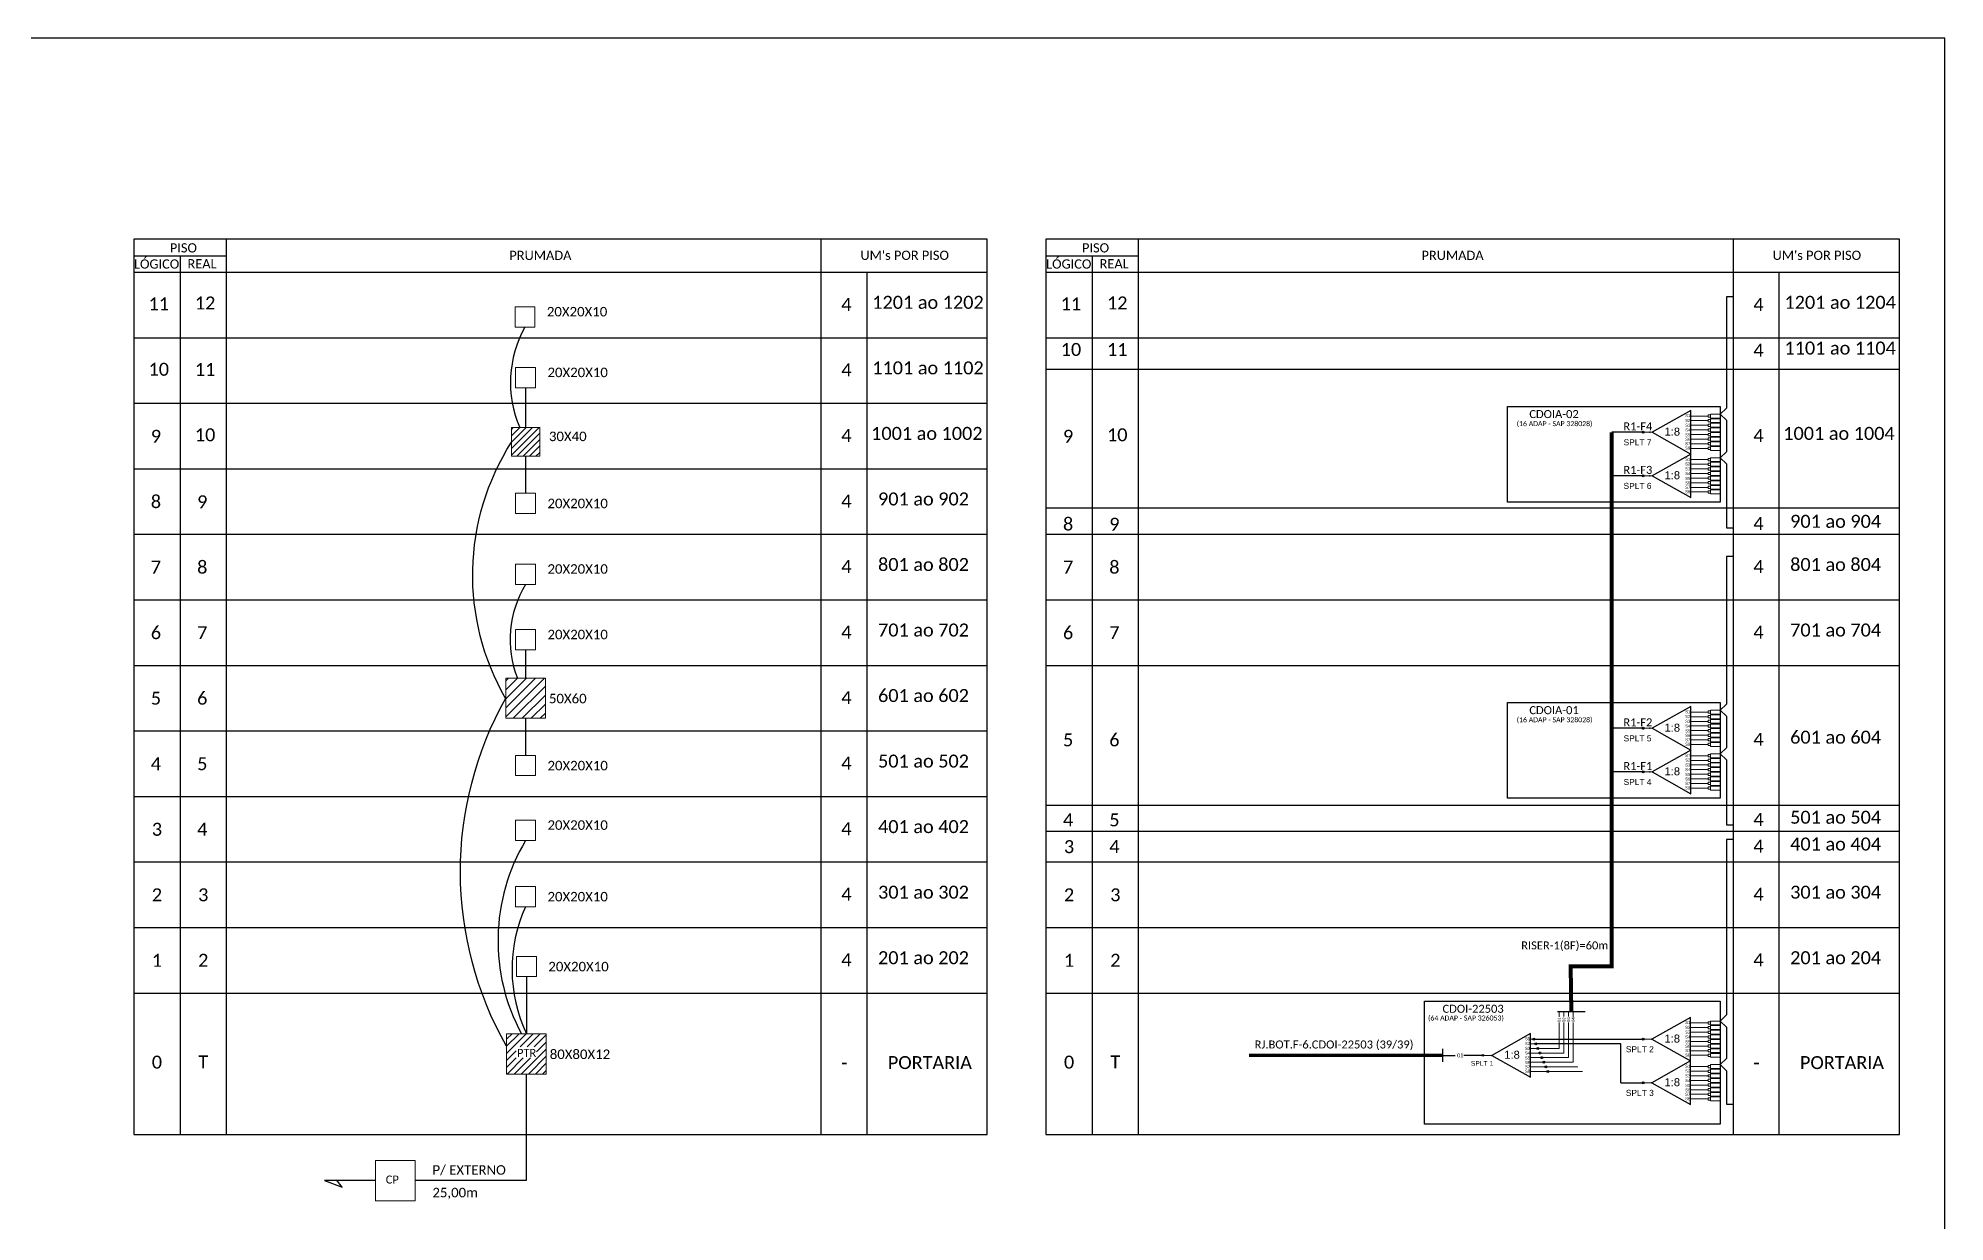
# Model space of a CAD drawing. Header units: metres. Extents: x -1286 to -445, y -500 to 94.
# Drawn here: x -921.6 to -445.1, y -201.5 to 94.2 of the extents above; entities that cross this region are included whole.
import ezdxf
from ezdxf.enums import TextEntityAlignment as Align

# ---------------------------------------------------------------- set-up
doc = ezdxf.new("R2010")
doc.units = ezdxf.units.M
doc.styles.add('ARIAL', font='arial.ttf')
doc.styles.add('WMF-Calibri0', font='CALIBRI.TTF')

# ---------------------------------------------------------------- blocks, each defined once
blk = doc.blocks.new('SPLT_1-8_SC-APC')
at = {"color": 1}
blk.add_lwpolyline([(-7.37, -2.1), (-17.04, -7.55), (-7.37, -13), (-7.37, -2.1)], dxfattribs=at)
at = {"color": 3, "lineweight": 0}
for points in [[(-2.99, -3.51), (-7.37, -3.51)], [(-7.37, -4.66), (-2.99, -4.66)], [(-2.41, -3.02), (-2.41, -4)], [(-2.41, -3.02), (0, -3.02)], [(-2.41, -4), (0, -4)], [(-2.41, -4.17), (-2.41, -5.16)], [(-2.41, -4.17), (0, -4.17)], [(-7.37, -5.82), (-2.99, -5.82)], [(-7.37, -6.97), (-2.99, -6.97)], [(-7.37, -8.12), (-2.99, -8.12)], [(-7.37, -9.28), (-2.99, -9.28)], [(-2.41, -5.16), (0, -5.16)], [(-2.41, -5.32), (-2.41, -6.31)], [(-2.41, -5.32), (0, -5.32)], [(-2.41, -6.31), (0, -6.31)], [(-2.41, -6.48), (-2.41, -7.46)], [(-2.41, -6.48), (0, -6.48)], [(-2.41, -7.46), (0, -7.46)], [(-2.41, -7.63), (-2.41, -8.62)], [(-2.41, -7.63), (0, -7.63)], [(-2.41, -8.62), (0, -8.62)], [(-2.41, -8.78), (-2.41, -9.77)], [(-2.41, -8.78), (0, -8.78)], [(-7.37, -10.43), (-2.99, -10.43)], [(-7.37, -11.58), (-2.99, -11.58)], [(-2.41, -9.77), (0, -9.77)], [(-2.41, -9.94), (-2.41, -10.92)], [(-2.41, -9.94), (0, -9.94)], [(-2.41, -10.92), (0, -10.92)], [(-2.41, -11.09), (-2.41, -12.08)], [(-2.41, -11.09), (0, -11.09)], [(-2.41, -12.08), (0, -12.08)]]:
    blk.add_lwpolyline(points, dxfattribs=at)
for points in [[(-2.99, -3.22), (-2.41, -3.22), (-2.41, -3.8), (-2.99, -3.8)], [(-2.99, -4.38), (-2.41, -4.38), (-2.41, -4.95), (-2.99, -4.95)], [(-2.99, -5.53), (-2.41, -5.53), (-2.41, -6.1), (-2.99, -6.1)], [(-2.99, -6.68), (-2.41, -6.68), (-2.41, -7.26), (-2.99, -7.26)], [(-2.99, -7.84), (-2.41, -7.84), (-2.41, -8.41), (-2.99, -8.41)], [(-2.99, -8.99), (-2.41, -8.99), (-2.41, -9.56), (-2.99, -9.56)], [(-2.99, -10.14), (-2.41, -10.14), (-2.41, -10.72), (-2.99, -10.72)], [(-2.99, -11.3), (-2.41, -11.3), (-2.41, -11.87), (-2.99, -11.87)]]:
    blk.add_lwpolyline(points, close=True, dxfattribs=at)
at = {"color": 1, "lineweight": 0}
blk.add_lwpolyline([(-17.04, -7.55), (-19.26, -7.55)], dxfattribs=at)
at = {"color": 1, "style": 'ARIAL'}
for s, height, p in [('S1', 0.75, (-8.74, -3.78)), ('S2', 0.75, (-8.74, -4.97)), ('1:8', 2, (-13.91, -8.4)), ('S3', 0.75, (-8.74, -6.18)), ('S4', 0.75, (-8.74, -7.36)), ('S5', 0.75, (-8.74, -8.57)), ('S6', 0.75, (-8.74, -9.69)), ('S7', 0.75, (-8.74, -10.78)), ('S8', 0.75, (-8.74, -11.9))]:
    blk.add_text(s, height=height, dxfattribs=at).set_placement(p)
blk = doc.blocks.new('SPLITTER_')
blk.add_point((0, 0))
at = {"style": 'ARIAL', "flags": 4}
blk.add_attdef('SPLT', (0, -3.26), '', height=1.5, dxfattribs=at)
blk = doc.blocks.new('SPLT_1-8_DIV_DIR')
h = blk.add_hatch(color=3)
h.dxf.hatch_style = 1
edge = h.paths.add_edge_path()
edge.add_arc((12.77, 4.04), 0.242, 0, 360)
h = blk.add_hatch(color=3)
h.dxf.hatch_style = 1
edge = h.paths.add_edge_path()
edge.add_arc((13.27, 2.88), 0.242, 0, 360)
h = blk.add_hatch(color=3)
h.dxf.hatch_style = 1
edge = h.paths.add_edge_path()
edge.add_arc((13.77, 1.73), 0.242, 0, 360)
h = blk.add_hatch(color=3)
h.dxf.hatch_style = 1
edge = h.paths.add_edge_path()
edge.add_arc((14.27, 0.58), 0.242, 0, 360)
h = blk.add_hatch(color=3)
h.dxf.hatch_style = 1
edge = h.paths.add_edge_path()
edge.add_arc((14.77, -0.58), 0.242, 0, 360)
h = blk.add_hatch(color=3)
h.dxf.hatch_style = 1
edge = h.paths.add_edge_path()
edge.add_arc((15.27, -1.73), 0.242, 0, 360)
h = blk.add_hatch(color=3)
h.dxf.hatch_style = 1
edge = h.paths.add_edge_path()
edge.add_arc((15.77, -2.88), 0.242, 0, 360)
h = blk.add_hatch(color=3)
h.dxf.hatch_style = 1
edge = h.paths.add_edge_path()
edge.add_arc((16.27, -4.04), 0.242, 0, 360)
at = {"color": 1}
blk.add_lwpolyline([(11.89, 5.45), (2.22, 0), (11.89, -5.45), (11.89, 5.45)], dxfattribs=at)
at = {"color": 1, "lineweight": 0}
blk.add_lwpolyline([(2.22, 0), (0, 0)], dxfattribs=at)
at = {"color": 7, "lineweight": 0}
for points in [[(12.77, 4.04), (11.89, 4.04)], [(11.89, 2.88), (13.27, 2.88)], [(11.89, 1.73), (13.77, 1.73)], [(11.89, 0.58), (14.27, 0.58)], [(11.89, -0.58), (14.77, -0.58)], [(11.89, -1.73), (15.27, -1.73)], [(11.89, -2.88), (15.77, -2.88)], [(11.89, -4.04), (16.27, -4.04)]]:
    blk.add_lwpolyline(points, dxfattribs=at)
at = {"color": 3}
for centre in [(12.77, 4.04), (13.27, 2.88), (13.77, 1.73), (14.27, 0.58), (14.77, -0.58), (15.27, -1.73), (15.77, -2.88), (16.27, -4.04)]:
    blk.add_circle(centre, 0.242, dxfattribs=at)
at = {"color": 1, "style": 'ARIAL'}
for s, height, p in [('1:8', 2, (5.35, -0.85)), ('S1', 0.75, (10.52, 3.77)), ('S2', 0.75, (10.52, 2.58)), ('S3', 0.75, (10.52, 1.37)), ('S4', 0.75, (10.52, 0.19)), ('S5', 0.75, (10.52, -1.02)), ('S6', 0.75, (10.52, -2.14)), ('S7', 0.75, (10.52, -3.24)), ('S8', 0.75, (10.52, -4.36))]:
    blk.add_text(s, height=height, dxfattribs=at).set_placement(p)

msp = doc.modelspace()

# ---------------------------------------------------------------- hatches: boundary and pattern name
h = msp.add_hatch(color=3)
h.dxf.hatch_style = 1
edge = h.paths.add_edge_path()
edge.add_arc((-520.45, -4.24), 0.256, 0, 360)
h = msp.add_hatch(color=3)
h.dxf.hatch_style = 1
edge = h.paths.add_edge_path()
edge.add_arc((-520.45, -15.14), 0.256, 0, 360)
h = msp.add_hatch(color=3)
h.dxf.hatch_style = 1
edge = h.paths.add_edge_path()
edge.add_arc((-520.45, -78.21), 0.256, 0, 360)
h = msp.add_hatch(color=3)
h.dxf.hatch_style = 1
edge = h.paths.add_edge_path()
edge.add_arc((-520.45, -89.11), 0.256, 0, 360)
h = msp.add_hatch()
h.set_pattern_fill('ANSI31', color=1, scale=10, style=0)
h.set_pattern_definition([(45, (-1418, -550.1654), (-0.8838835, 0.8838835), [])])
h.paths.add_polyline_path([(-804.52, -164.59), (-794.62, -164.59), (-794.62, -154.54), (-804.52, -154.54)])
h.paths.add_polyline_path([(-802.1, -160.55), (-797.06, -160.55), (-797.06, -157.82), (-802.1, -157.82)], flags=16)
h = msp.add_hatch(color=3)
h.dxf.hatch_style = 1
edge = h.paths.add_edge_path()
edge.add_arc((-520.49, -155.87), 0.256, 0, 360)
h = msp.add_hatch(color=3)
h.dxf.hatch_style = 1
edge = h.paths.add_edge_path()
edge.add_arc((-560.53, -159.91), 0.205, 0, 360)
h = msp.add_hatch(color=3)
h.dxf.hatch_style = 1
edge = h.paths.add_edge_path()
edge.add_arc((-520.49, -166.77), 0.256, 0, 360)

# ---------------------------------------------------------------- linework, layer by layer
at = {"color": 1, "linetype": 'Continuous'}
for p, q in [((-803.32, -3.53), (-802.84, -3.05)), ((-803.32, -5.13), (-801.24, -3.05)), ((-803.32, -6.74), (-799.63, -3.05)), ((-803.32, -8.34), (-798.03, -3.05)), ((-803.32, -9.95), (-796.42, -3.05)), ((-802, -10.23), (-796.24, -4.47)), ((-800.39, -10.23), (-796.24, -6.08)), ((-798.78, -10.23), (-796.24, -7.68)), ((-797.18, -10.23), (-796.24, -9.29)), ((-804.73, -66.34), (-804.06, -65.67)), ((-804.73, -68.59), (-801.82, -65.67)), ((-804.73, -70.83), (-799.57, -65.67)), ((-804.73, -73.08), (-797.33, -65.67)), ((-804.73, -75.32), (-795.08, -65.67)), ((-802.88, -75.71), (-794.83, -67.66)), ((-800.63, -75.71), (-794.83, -69.91)), ((-798.39, -75.71), (-794.83, -72.15)), ((-796.14, -75.71), (-794.83, -74.4))]:
    msp.add_line(p, q, dxfattribs=at)
at = {"color": 8, "lineweight": 0}
for p, q in [((-544.52, -162.79), (-536.81, -162.79)), ((-544.02, -163.94), (-535.66, -163.94))]:
    msp.add_line(p, q, dxfattribs=at)
msp.add_lwpolyline([(-1286.07, -499.81), (-445.07, -499.81), (-445.07, 94.19), (-1286.07, 94.19)], close=True)
at = {"color": 0}
for points in [[(-684.38, 43.96), (-897.7, 43.96)], [(-456.42, 43.96), (-669.73, 43.96)], [(-897.7, 39.85), (-874.55, 39.85)], [(-669.73, 39.85), (-646.59, 39.85)], [(-897.7, 35.74), (-684.38, 35.74)], [(-669.73, 35.74), (-456.42, 35.74)]]:
    msp.add_lwpolyline(points, dxfattribs=at)
for points in [[(-897.7, 43.96), (-897.7, 35.74)], [(-874.55, 35.74), (-874.55, 43.96)], [(-725.97, 43.96), (-725.97, 35.74)], [(-684.38, 35.74), (-684.38, 43.96)], [(-669.73, 43.96), (-669.73, 35.74)], [(-646.59, 35.74), (-646.59, 43.96)], [(-498.01, 43.96), (-498.01, 35.74)], [(-456.42, 35.74), (-456.42, 43.96)], [(-886.12, 39.85), (-886.12, 35.74)], [(-658.16, 39.85), (-658.16, 35.74)], [(-897.7, 35.74), (-684.38, 35.74)], [(-897.7, 35.74), (-684.38, 35.74)], [(-897.7, 35.74), (-684.38, 35.74)], [(-897.7, 35.74), (-897.7, -179.65), (-684.38, -179.65), (-684.38, 35.74)], [(-886.12, 35.74), (-886.12, -179.65)], [(-874.55, -179.65), (-874.55, 35.74)], [(-725.97, 35.74), (-725.97, -179.65)], [(-714.4, -179.65), (-714.4, 35.74)], [(-669.73, 35.74), (-456.42, 35.74)], [(-669.73, 35.74), (-456.42, 35.74)], [(-669.73, 35.74), (-669.73, -179.65), (-456.42, -179.65), (-456.42, 35.74)], [(-669.73, 35.74), (-456.42, 35.74)], [(-658.16, 35.74), (-658.16, -179.65)], [(-646.59, -179.65), (-646.59, 35.74)], [(-498.01, 35.74), (-498.01, -179.65)], [(-486.44, -179.65), (-486.44, 35.74)], [(-897.7, 19.37), (-684.38, 19.37)], [(-669.73, 19.37), (-456.42, 19.37)], [(-669.73, 11.48), (-456.42, 11.48)], [(-897.7, 3), (-684.38, 3)], [(-897.7, -13.38), (-684.38, -13.38)], [(-669.73, -23.16), (-456.42, -23.16)], [(-897.7, -29.75), (-684.38, -29.75)], [(-669.73, -29.75), (-456.42, -29.75)], [(-897.7, -46.12), (-684.38, -46.12)], [(-669.73, -46.12), (-456.42, -46.12)], [(-897.7, -62.49), (-684.38, -62.49)], [(-669.73, -62.49), (-456.42, -62.49)], [(-897.7, -78.86), (-684.38, -78.86)], [(-897.7, -95.23), (-684.38, -95.23)], [(-669.73, -97.45), (-456.42, -97.45)], [(-669.73, -103.92), (-456.42, -103.92)], [(-897.7, -111.61), (-684.38, -111.61)], [(-669.73, -111.61), (-456.42, -111.61)], [(-897.7, -127.98), (-684.38, -127.98)], [(-669.73, -127.98), (-456.42, -127.98)], [(-897.7, -144.35), (-684.38, -144.35)], [(-669.73, -144.35), (-456.42, -144.35)]]:
    msp.add_lwpolyline(points)
at = {"color": 3}
for points in [[(-497.99, 29.58), (-499.65, 29.58), (-499.65, 1.79), (-501.22, 0.28), (-499.65, -1.22), (-499.65, -9.11), (-501.22, -10.61), (-499.65, -12.12), (-499.65, -28.1), (-498, -28.1)], [(-799.79, 6.84), (-799.78, -3.05)], [(-799.78, -10.23), (-799.78, -19.48)], [(-497.99, -35.27), (-499.65, -35.27), (-499.65, -72.17), (-501.22, -73.68), (-499.65, -75.19), (-499.65, -83.07), (-501.22, -84.58), (-499.65, -86.09), (-499.65, -102.32), (-498, -102.32)], [(-799.79, -58.64), (-799.78, -65.67)], [(-799.78, -75.71), (-799.78, -84.97)], [(-498, -105.98), (-499.65, -105.98), (-499.66, -149.83), (-501.23, -151.34), (-499.66, -152.85), (-499.66, -160.73), (-501.23, -162.24), (-499.66, -163.75), (-499.66, -172.13), (-498.01, -172.13)], [(-799.57, -140.25), (-799.57, -154.54)], [(-547.76, -155.87), (-520.49, -155.87)], [(-570.51, -159.91), (-567.42, -159.91)], [(-560.53, -159.91), (-565.28, -159.91)], [(-799.63, -164.59), (-799.63, -191.21), (-827.41, -191.21)]]:
    msp.add_lwpolyline(points, dxfattribs=at)
at = {"lineweight": 0}
for points in [[(-797.45, 27.08), (-802.41, 27.08), (-802.41, 22.01), (-797.45, 22.01)], [(-797.31, 11.91), (-802.27, 11.91), (-802.27, 6.84), (-797.31, 6.84)], [(-797.31, -19.48), (-802.27, -19.48), (-802.27, -24.55), (-797.31, -24.55)], [(-797.31, -37.2), (-802.27, -37.2), (-802.27, -42.27), (-797.31, -42.27)], [(-797.31, -53.57), (-802.27, -53.57), (-802.27, -58.64), (-797.31, -58.64)], [(-797.31, -84.97), (-802.27, -84.97), (-802.27, -90.04), (-797.31, -90.04)], [(-797.31, -101.17), (-802.27, -101.17), (-802.27, -106.24), (-797.31, -106.24)], [(-797.31, -117.71), (-802.27, -117.71), (-802.27, -122.78), (-797.31, -122.78)], [(-797.09, -135.18), (-802.05, -135.18), (-802.05, -140.25), (-797.09, -140.25)]]:
    msp.add_lwpolyline(points, close=True, dxfattribs=at)
at = {"color": 3}
for points in [[(-799.93, 22.01, 0.234399), (-801.24, -3.05, -3.316761)], [(-804.73, -70.83, -0.279451), (-803.32, -6.74, -4.004383)], [(-799.79, -42.27, 0.233729), (-801.82, -65.67, 14.026076)], [(-804.52, -157.66, -0.262874), (-804.73, -70.69, 4.457773)], [(-799.79, -106.24, 0.263226), (-800.82, -154.54, 1.226797)], [(-799.79, -122.78, 0.219637), (-799.57, -154.54, -4.176753)]]:
    msp.add_lwpolyline(points, format="xyb", dxfattribs=at)
at = {"color": 1}
for points in [[(-554.35, 2.18), (-501.22, 2.18), (-501.22, -21.71), (-554.35, -21.71)], [(-554.35, -71.78), (-501.22, -71.78), (-501.22, -95.68), (-554.35, -95.68)], [(-575.14, -146.36), (-501.21, -146.36), (-501.21, -177.14), (-575.14, -177.14)]]:
    msp.add_lwpolyline(points, close=True, dxfattribs=at)
at = {"color": 1, "lineweight": 0}
for points in [[(-796.24, -3.05), (-803.32, -3.05), (-803.32, -10.23), (-796.24, -10.23)], [(-794.83, -65.67), (-804.73, -65.67), (-804.73, -75.71), (-794.83, -75.71)], [(-794.62, -154.54), (-804.52, -154.54), (-804.52, -164.59), (-794.62, -164.59)]]:
    msp.add_lwpolyline(points, close=True, dxfattribs=at)
at = {"color": 5, "const_width": 1}
msp.add_lwpolyline([(-528.32, -4.24), (-528.32, -137.7), (-538.59, -137.7), (-538.42, -148.96)], dxfattribs=at)
at = {"color": 5}
for points in [[(-520.48, -4.24), (-528.32, -4.24)], [(-520.48, -15.14), (-528.32, -15.14)], [(-520.48, -78.21), (-528.32, -78.21)], [(-520.48, -89.11), (-528.32, -89.11)], [(-541.89, -148.96), (-534.96, -148.96)]]:
    msp.add_lwpolyline(points, dxfattribs=at)
at = {"color": 5, "lineweight": 0}
for points in [[(-546.52, -158.18), (-541.44, -158.18), (-541.44, -151.67)], [(-546.02, -159.33), (-540.28, -159.33), (-540.28, -151.67)], [(-545.52, -160.48), (-539.13, -160.48), (-539.13, -151.67)], [(-545.02, -161.64), (-537.97, -161.64), (-537.97, -151.67)], [(-541.44, -148.96), (-541.44, -150.25)], [(-540.28, -148.96), (-540.28, -150.24)], [(-539.13, -148.96), (-539.13, -150.24)], [(-537.97, -148.96), (-537.97, -150.25)]]:
    msp.add_lwpolyline(points, dxfattribs=at)
at = {"color": 2}
for points in [[(-526.06, -166.77), (-526.06, -157.02), (-547.02, -157.02)], [(-526.06, -166.77), (-520.49, -166.77)]]:
    msp.add_lwpolyline(points, dxfattribs=at)
at = {"color": 1, "const_width": 0.8}
msp.add_lwpolyline([(-618.97, -159.9), (-570.51, -159.91)], dxfattribs=at)
at = {"color": 1}
for points in [[(-570.51, -161.53), (-570.51, -158.28)], [(-850.05, -191.21), (-845.64, -192.81)], [(-837.31, -191.21), (-850.05, -191.21)], [(-845.64, -192.81), (-847.04, -190.98)]]:
    msp.add_lwpolyline(points, dxfattribs=at)
at = {"color": 3, "lineweight": 0}
msp.add_lwpolyline([(-827.41, -186.19), (-837.31, -186.19), (-837.31, -196.23), (-827.41, -196.23)], close=True, dxfattribs=at)
at = {"color": 3}
for centre, radius in [((-520.45, -4.24), 0.256), ((-520.45, -15.14), 0.256), ((-520.45, -78.21), 0.256), ((-520.45, -89.11), 0.256), ((-520.49, -155.87), 0.256), ((-560.53, -159.91), 0.205), ((-560.53, -159.91), 0.205), ((-520.49, -166.77), 0.256)]:
    msp.add_circle(centre, radius, dxfattribs=at)

# ---------------------------------------------------------------- block references
for p in [(-501.22, 3.3), (-501.22, -7.59), (-501.22, -70.66), (-501.22, -81.56), (-501.23, -148.32), (-501.23, -159.22)]:
    msp.add_blockref('SPLT_1-8_SC-APC', p, dxfattribs=at)
ref = msp.add_blockref('SPLITTER_', (-518.84, -4.24), dxfattribs=dict(xscale=-1))
ref.add_attrib('SPLT', 'SPLT 7', (-525.37, -7.51), dxfattribs={"height": 1.5, "style": 'ARIAL'})
ref = msp.add_blockref('SPLITTER_', (-518.84, -15.14), dxfattribs=dict(xscale=-1))
ref.add_attrib('SPLT', 'SPLT 6', (-525.37, -18.4), dxfattribs={"height": 1.5, "style": 'ARIAL'})
ref = msp.add_blockref('SPLITTER_', (-518.84, -78.21), dxfattribs=dict(xscale=-1))
ref.add_attrib('SPLT', 'SPLT 5', (-525.37, -81.47), dxfattribs={"height": 1.5, "style": 'ARIAL'})
ref = msp.add_blockref('SPLITTER_', (-518.84, -89.11), dxfattribs=dict(xscale=-1))
ref.add_attrib('SPLT', 'SPLT 4', (-525.37, -92.37), dxfattribs={"height": 1.5, "style": 'ARIAL'})
msp.add_blockref('SPLT_1-8_DIV_DIR', (-560.53, -159.91))
ref = msp.add_blockref('SPLITTER_', (-518.27, -155.87), dxfattribs=dict(xscale=-1))
ref.add_attrib('SPLT', 'SPLT 2', (-524.8, -159.13), dxfattribs={"height": 1.5, "style": 'ARIAL'})
ref = msp.add_blockref('SPLITTER_', (-558.31, -159.91), dxfattribs=dict(xscale=-0.8000000000001819, yscale=0.8000000000001819, zscale=0.8))
ref.add_attrib('SPLT', 'SPLT 1', (-563.53, -162.52), dxfattribs={"height": 1.2, "style": 'ARIAL'})
ref = msp.add_blockref('SPLITTER_', (-518.27, -166.77), dxfattribs=dict(xscale=-1))
ref.add_attrib('SPLT', 'SPLT 3', (-524.8, -170.03), dxfattribs={"height": 1.5, "style": 'ARIAL'})

# ---------------------------------------------------------------- texts
at = {"color": 0, "style": 'WMF-Calibri0'}
for s, p in [('     PISO', (-892.73, 40.66)), ('     PISO', (-664.77, 40.66)), ('  LÓGICO', (-899.28, 36.63)), ('    REAL', (-887.52, 36.69)), ('PRUMADA', (-803.83, 38.78)), ("UM's POR PISO", (-716.09, 38.8)), ('  LÓGICO', (-671.32, 36.63)), ('    REAL', (-659.56, 36.69)), ('PRUMADA', (-575.86, 38.78)), ("UM's POR PISO", (-488.12, 38.8))]:
    msp.add_text(s, height=2.3, dxfattribs=at).set_placement(p)
at = {"color": 7, "style": 'WMF-Calibri0'}
for s, p in [('11', (-891.45, 27.82)), ('12', (-879.87, 28.04)), ('11', (-663.48, 27.82)), ('12', (-651.91, 28.04)), ('10', (-663.48, 16.43)), ('11', (-651.91, 16.39)), ('10', (-891.45, 11.48)), ('11', (-879.87, 11.45)), ('10', (-879.87, -4.89)), ('10', (-651.91, -4.89))]:
    msp.add_text(s, height=3.24, dxfattribs=at).set_placement(p, align=Align.MIDDLE_CENTER)
for s, height, p in [('1201 ao 1202', 3.24, (-713.13, 26.58)), ('1201 ao 1204', 3.24, (-485.16, 26.58)), ('20X20X10', 2.373, (-794.45, 24.68)), ('1101 ao 1104', 3.24, (-485.16, 15.16)), ('20X20X10', 2.373, (-794.3, 9.51)), ('1101 ao 1102', 3.24, (-713.13, 10.21)), ('30X40', 2.373, (-793.94, -6.47)), ('1001 ao 1002', 3.24, (-713.41, -6.16)), ('1001 ao 1004', 3.24, (-485.45, -6.16)), ('20X20X10', 2.373, (-794.3, -23.23)), ('901 ao 902', 3.24, (-711.69, -22.54)), ('901 ao 904', 3.24, (-483.73, -28.13)), ('20X20X10', 2.373, (-794.3, -39.6)), ('801 ao 802', 3.24, (-711.69, -38.91)), ('801 ao 804', 3.24, (-483.73, -38.91)), ('701 ao 702', 3.24, (-711.69, -55.28)), ('701 ao 704', 3.24, (-483.73, -55.28)), ('20X20X10', 2.373, (-794.3, -55.97)), ('50X60', 2.373, (-793.94, -71.96)), ('601 ao 602', 3.24, (-711.69, -71.65)), ('601 ao 604', 3.24, (-483.73, -82.05)), ('501 ao 502', 3.24, (-711.69, -88.02)), ('20X20X10', 2.373, (-794.3, -88.72)), ('501 ao 504', 3.24, (-483.73, -102.05)), ('20X20X10', 2.373, (-794.3, -103.57)), ('401 ao 402', 3.24, (-711.69, -104.39)), ('401 ao 404', 3.24, (-483.73, -108.74)), ('20X20X10', 2.373, (-794.3, -121.46)), ('301 ao 302', 3.24, (-711.69, -120.77)), ('301 ao 304', 3.24, (-483.73, -120.77)), ('20X20X10', 2.373, (-794.09, -138.93)), ('201 ao 202', 3.24, (-711.69, -137.14)), ('201 ao 204', 3.24, (-483.73, -137.14)), ('PTR', 2, (-801.93, -160.3)), ('80X80X12', 2.373, (-793.73, -160.83)), ('PORTARIA', 3.24, (-709.24, -163.34)), ('PORTARIA', 3.24, (-481.28, -163.34)), ('CP', 2, (-834.72, -191.94)), ('P/ EXTERNO', 2.373, (-823.06, -189.73)), ('25,00m', 2.373, (-823.06, -195.38))]:
    msp.add_text(s, height=height, dxfattribs=at).set_placement(p)
at = {"color": 1, "style": 'WMF-Calibri0'}
for s, p in [('CDOIA-02', (-548.92, -0.72)), ('CDOIA-01', (-548.92, -74.68)), ('CDOI-22503', (-570.61, -149.28)), ('RJ.BOT.F-6.CDOI-22503 (39/39)', (-617.57, -158.2))]:
    msp.add_text(s, height=2, dxfattribs=at).set_placement(p)
for s, p in [('(16 ADAP - SAP 328028)', (-542.61, -2.73)), ('(16 ADAP - SAP 328028)', (-542.61, -76.7)), ('(64 ADAP - SAP 326053)', (-564.76, -151.21))]:
    msp.add_text(s, height=1.25, dxfattribs=at).set_placement(p, align=Align.CENTER)
at = {"color": 5, "style": 'WMF-Calibri0'}
for s, p in [('R1-F4', (-525.42, -3.77)), ('R1-F3', (-525.42, -14.66)), ('R1-F2', (-525.42, -77.73)), ('R1-F1', (-525.42, -88.63))]:
    msp.add_text(s, height=2, dxfattribs=at).set_placement(p)
at = {"color": 5, "lineweight": 0, "style": 'WMF-Calibri0'}
msp.add_text('RISER-1(8F)=60m', height=2, dxfattribs=at).set_placement((-550.95, -133.45))
at = {"style": 'ARIAL'}
for s, p in [('01', (-541.43, -150.99)), ('02', (-540.27, -150.99)), ('03', (-539.12, -150.99)), ('04', (-537.96, -150.99))]:
    msp.add_text(s, height=0.75, rotation=90, dxfattribs=at).set_placement(p, align=Align.MIDDLE_CENTER)
msp.add_text('01', height=1, dxfattribs=at).set_placement((-566.17, -159.91), align=Align.MIDDLE_CENTER)
at = {"color": 7, "style": 'WMF-Calibri0'}
for tag, flags, p in [('4', 4, (-719.6, 27.67)), ('4', 4, (-491.64, 27.67)), ('4', 4, (-491.64, 16.24)), ('4', 4, (-719.6, 11.3)), ('9', 4, (-892.16, -5.27)), ('4', 4, (-719.6, -5.08)), ('9', 4, (-664.19, -5.27)), ('4', 4, (-491.64, -5.08)), ('8', 4, (-892.16, -21.58)), ('9', 4, (-880.58, -21.64)), ('4', 4, (-719.6, -21.45)), ('8', 4, (-664.19, -27.17)), ('9', 4, (-652.62, -27.24)), ('4', 4, (-491.64, -27.04)), ('7', 4, (-892.16, -37.95)), ('8', 4, (-880.58, -37.95)), ('4', 4, (-719.6, -37.82)), ('7', 4, (-664.19, -37.95)), ('8', 4, (-652.62, -37.95)), ('4', 4, (-491.64, -37.82)), ('6', 4, (-892.16, -54.32)), ('7', 4, (-880.58, -54.32)), ('4', 4, (-719.6, -54.19)), ('6', 4, (-664.19, -54.32)), ('7', 4, (-652.62, -54.32)), ('4', 4, (-491.64, -54.19)), ('5', 4, (-892.16, -70.69)), ('6', 4, (-880.58, -70.69)), ('4', 4, (-719.6, -70.56)), ('5', 4, (-664.19, -81.09)), ('6', 4, (-652.62, -81.09)), ('4', 4, (-491.64, -80.97)), ('4', 4, (-892.16, -87.06)), ('5', 4, (-880.58, -87.06)), ('4', 4, (-719.6, -86.94)), ('4', 4, (-664.19, -101.09)), ('5', 4, (-652.62, -101.09)), ('4', 4, (-491.64, -100.96)), ('3', 4, (-891.91, -103.44)), ('4', 4, (-880.58, -103.44)), ('4', 4, (-719.6, -103.31)), ('3', 4, (-663.95, -107.78)), ('4', 4, (-652.62, -107.78)), ('4', 4, (-491.64, -107.65)), ('2', 4, (-891.91, -119.81)), ('3', 4, (-880.34, -119.81)), ('4', 4, (-719.6, -119.68)), ('2', 4, (-663.95, -119.81)), ('3', 4, (-652.38, -119.81)), ('4', 4, (-491.64, -119.68)), ('1', 4, (-891.91, -136.18)), ('2', 4, (-880.34, -136.16)), ('4', 4, (-719.6, -136.05)), ('1', 4, (-663.95, -136.18)), ('2', 4, (-652.38, -136.16)), ('4', 4, (-491.64, -136.05)), ('0', 4, (-891.91, -161.6)), ('T', 12, (-880.34, -161.56)), ('-', 4, (-720.12, -161.77)), ('0', 4, (-663.95, -161.6)), ('T', 12, (-652.38, -161.56)), ('-', 4, (-492.15, -161.77))]:
    msp.add_attdef(tag, text='XX', height=3.24, dxfattribs=dict(at, flags=flags)).set_placement(p, align=Align.MIDDLE_CENTER)

doc.saveas('drawing.dxf')
